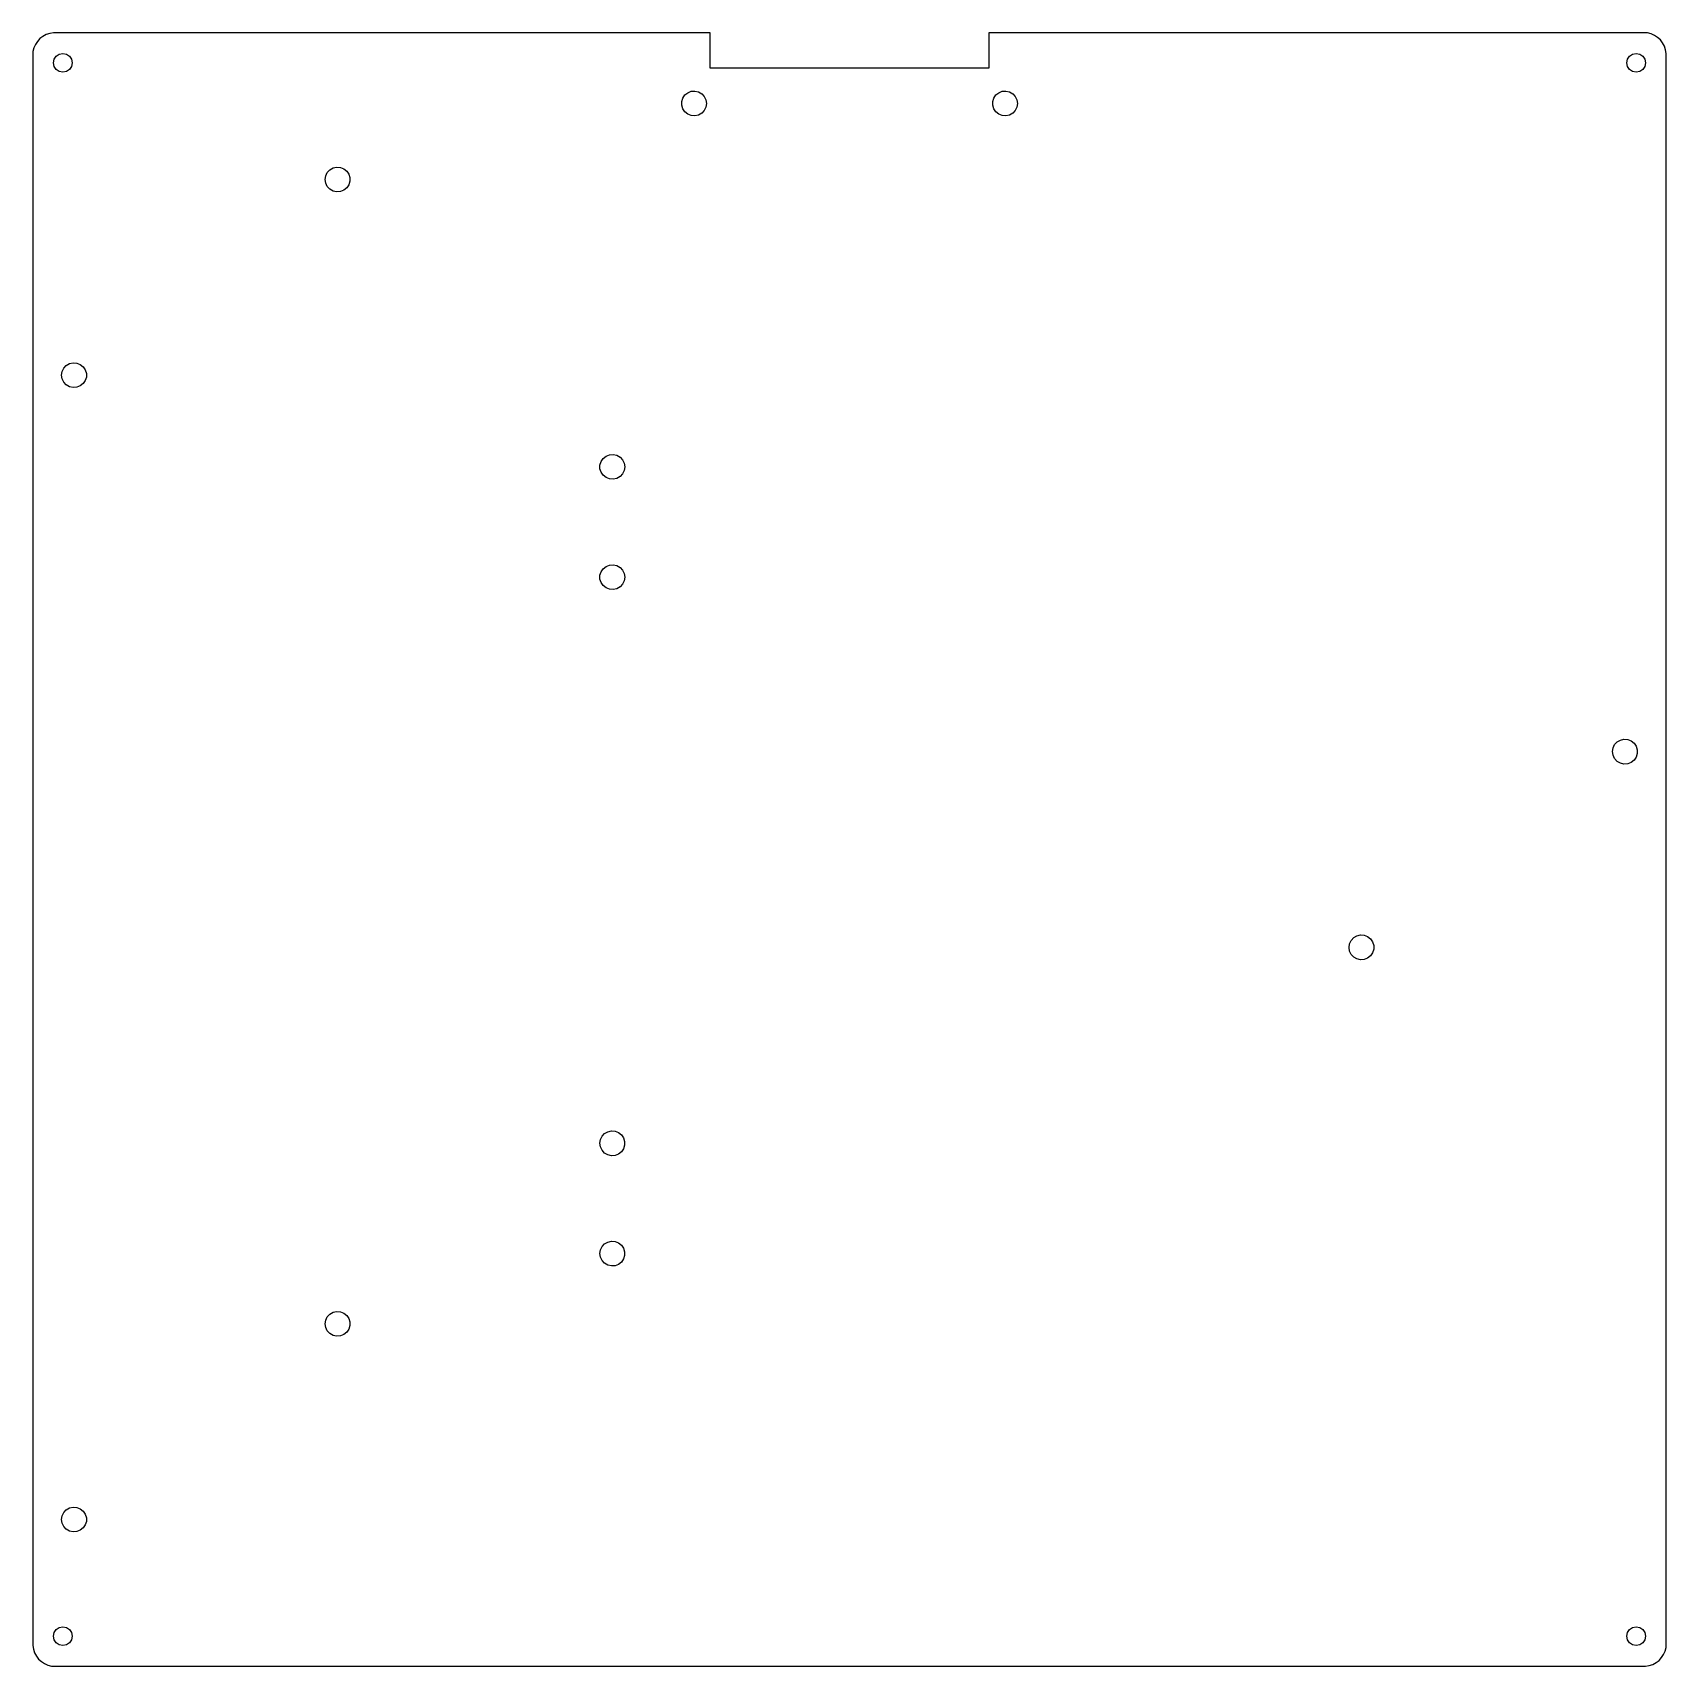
# Model space of a CAD drawing. Header units: metres. Extents: x -108 to 108, y -108 to 108.
import ezdxf

# ---------------------------------------------------------------- set-up
doc = ezdxf.new("R2010")
doc.units = ezdxf.units.M

msp = doc.modelspace()

# ---------------------------------------------------------------- linework, layer by layer
for p, q in [((105.5, 108.5), (18.51, 108.496)), ((105.994, 108.459), (105.5, 108.5)), ((-108.337, 106.474), (-108.459, 105.994)), ((-108.138, 106.928), (-108.337, 106.474)), ((-107.867, 107.343), (-108.138, 106.928)), ((-107.532, 107.707), (-107.867, 107.343)), ((-107.141, 108.011), (-107.532, 107.707)), ((-106.705, 108.247), (-107.141, 108.011)), ((-106.236, 108.408), (-106.705, 108.247)), ((-105.748, 108.49), (-106.236, 108.408)), ((-18.51, 108.494), (-105.748, 108.49)), ((-18.51, 103.8), (-18.51, 108.494)), ((18.51, 108.496), (18.51, 103.8)), ((106.474, 108.337), (105.994, 108.459)), ((106.928, 108.138), (106.474, 108.337)), ((107.343, 107.867), (106.928, 108.138)), ((107.707, 107.532), (107.343, 107.867)), ((108.011, 107.141), (107.707, 107.532)), ((108.247, 106.705), (108.011, 107.141)), ((108.408, 106.236), (108.247, 106.705)), ((-108.459, 105.994), (-108.5, 105.5)), ((-108.5, 105.5), (-108.49, -105.748)), ((-105.75, 104.5), (-105.655, 104.978)), ((-105.655, 104.022), (-105.75, 104.5)), ((-105.655, 104.978), (-105.384, 105.384)), ((-105.384, 105.384), (-104.978, 105.655)), ((-104.978, 105.655), (-104.5, 105.75)), ((-104.5, 105.75), (-104.022, 105.655)), ((-104.022, 105.655), (-103.616, 105.384)), ((-103.616, 105.384), (-103.345, 104.978)), ((-103.345, 104.978), (-103.25, 104.5)), ((-103.25, 104.5), (-103.345, 104.022)), ((103.25, 104.5), (103.345, 104.978)), ((103.345, 104.022), (103.25, 104.5)), ((103.345, 104.978), (103.616, 105.384)), ((103.616, 105.384), (104.022, 105.655)), ((104.022, 105.655), (104.5, 105.75)), ((104.5, 105.75), (104.978, 105.655)), ((104.978, 105.655), (105.384, 105.384)), ((105.384, 105.384), (105.655, 104.978)), ((105.655, 104.978), (105.75, 104.5)), ((105.75, 104.5), (105.655, 104.022)), ((108.49, 105.748), (108.408, 106.236)), ((108.5, -105.5), (108.49, 105.748)), ((-105.384, 103.616), (-105.655, 104.022)), ((-104.978, 103.345), (-105.384, 103.616)), ((-104.5, 103.25), (-104.978, 103.345)), ((-104.022, 103.345), (-104.5, 103.25)), ((-103.616, 103.616), (-104.022, 103.345)), ((-103.345, 104.022), (-103.616, 103.616)), ((18.51, 103.8), (-18.51, 103.8)), ((103.616, 103.616), (103.345, 104.022)), ((104.022, 103.345), (103.616, 103.616)), ((104.5, 103.25), (104.022, 103.345)), ((104.978, 103.345), (104.5, 103.25)), ((105.384, 103.616), (104.978, 103.345)), ((105.655, 104.022), (105.384, 103.616)), ((-22.1466, 99.8159), (-21.8695, 100.222)), ((-21.8695, 100.222), (-21.485, 100.529)), ((-21.485, 100.529), (-21.0272, 100.709)), ((-21.0272, 100.709), (-20.5367, 100.745)), ((-20.5367, 100.745), (-20.0572, 100.636)), ((-20.0572, 100.636), (-19.6312, 100.39)), ((-19.6312, 100.39), (-19.2967, 100.029)), ((-19.2967, 100.029), (-19.0833, 99.5863)), ((19.1734, 99.8159), (19.4505, 100.222)), ((19.4505, 100.222), (19.835, 100.529)), ((19.835, 100.529), (20.2928, 100.709)), ((20.2928, 100.709), (20.7833, 100.745)), ((20.7833, 100.745), (21.2628, 100.636)), ((21.2628, 100.636), (21.6888, 100.39)), ((21.6888, 100.39), (22.0233, 100.029)), ((22.0233, 100.029), (22.2367, 99.5863)), ((-22.2916, 99.3459), (-22.1466, 99.8159)), ((-22.2916, 98.8541), (-22.2916, 99.3459)), ((-22.1466, 98.3841), (-22.2916, 98.8541)), ((-21.8695, 97.9777), (-22.1466, 98.3841)), ((-21.485, 97.6711), (-21.8695, 97.9777)), ((-21.0272, 97.4914), (-21.485, 97.6711)), ((-19.6312, 97.81), (-20.0572, 97.5641)), ((-19.2967, 98.1705), (-19.6312, 97.81)), ((-19.0833, 98.6137), (-19.2967, 98.1705)), ((-19.0833, 99.5863), (-19.01, 99.1)), ((-19.01, 99.1), (-19.0833, 98.6137)), ((19.0284, 99.3459), (19.1734, 99.8159)), ((19.0284, 98.8541), (19.0284, 99.3459)), ((19.1734, 98.3841), (19.0284, 98.8541)), ((19.4505, 97.9777), (19.1734, 98.3841)), ((19.835, 97.6711), (19.4505, 97.9777)), ((20.2928, 97.4914), (19.835, 97.6711)), ((21.6888, 97.81), (21.2628, 97.5641)), ((22.0233, 98.1705), (21.6888, 97.81)), ((22.2367, 98.6137), (22.0233, 98.1705)), ((22.2367, 99.5863), (22.31, 99.1)), ((22.31, 99.1), (22.2367, 98.6137)), ((-20.5367, 97.4546), (-21.0272, 97.4914)), ((-20.0572, 97.5641), (-20.5367, 97.4546)), ((20.7833, 97.4546), (20.2928, 97.4914)), ((21.2628, 97.5641), (20.7833, 97.4546)), ((-69.65, 89), (-69.5767, 89.4863)), ((-69.5767, 88.5137), (-69.65, 89)), ((-69.5767, 89.4863), (-69.3633, 89.9295)), ((-69.3633, 89.9295), (-69.0288, 90.29)), ((-69.0288, 90.29), (-68.6028, 90.5359)), ((-68.6028, 90.5359), (-68.1233, 90.6454)), ((-68.1233, 90.6454), (-67.6328, 90.6086)), ((-67.6328, 90.6086), (-67.175, 90.4289)), ((-67.175, 90.4289), (-66.7905, 90.1223)), ((-66.7905, 90.1223), (-66.5134, 89.7159)), ((-66.5134, 89.7159), (-66.3684, 89.2459)), ((-66.3684, 89.2459), (-66.3684, 88.7541)), ((-69.3633, 88.0705), (-69.5767, 88.5137)), ((-69.0288, 87.71), (-69.3633, 88.0705)), ((-68.6028, 87.4641), (-69.0288, 87.71)), ((-68.1233, 87.3546), (-68.6028, 87.4641)), ((-67.6328, 87.3914), (-68.1233, 87.3546)), ((-67.175, 87.5711), (-67.6328, 87.3914)), ((-66.7905, 87.8777), (-67.175, 87.5711)), ((-66.5134, 88.2841), (-66.7905, 87.8777)), ((-66.3684, 88.7541), (-66.5134, 88.2841)), ((-104.65, 63), (-104.577, 63.4863)), ((-104.577, 62.5137), (-104.65, 63)), ((-104.577, 63.4863), (-104.363, 63.9295)), ((-104.363, 63.9295), (-104.029, 64.29)), ((-104.029, 64.29), (-103.603, 64.5359)), ((-103.603, 64.5359), (-103.123, 64.6454)), ((-103.123, 64.6454), (-102.633, 64.6086)), ((-102.633, 64.6086), (-102.175, 64.4289)), ((-102.175, 64.4289), (-101.79, 64.1223)), ((-101.79, 64.1223), (-101.513, 63.7159)), ((-101.513, 63.7159), (-101.368, 63.2459)), ((-101.368, 63.2459), (-101.368, 62.7541)), ((-104.363, 62.0705), (-104.577, 62.5137)), ((-104.029, 61.71), (-104.363, 62.0705)), ((-103.603, 61.4641), (-104.029, 61.71)), ((-103.123, 61.3546), (-103.603, 61.4641)), ((-102.633, 61.3914), (-103.123, 61.3546)), ((-102.175, 61.5711), (-102.633, 61.3914)), ((-101.79, 61.8777), (-102.175, 61.5711)), ((-101.513, 62.2841), (-101.79, 61.8777)), ((-101.368, 62.7541), (-101.513, 62.2841)), ((-32.7195, 51.9469), (-32.335, 52.2535)), ((-32.335, 52.2535), (-31.8772, 52.4332)), ((-31.8772, 52.4332), (-31.3867, 52.47)), ((-31.3867, 52.47), (-30.9072, 52.3605)), ((-30.9072, 52.3605), (-30.4812, 52.1146)), ((-30.4812, 52.1146), (-30.1467, 51.7541)), ((-33.1416, 51.0705), (-32.9966, 51.5405)), ((-33.1416, 50.5787), (-33.1416, 51.0705)), ((-32.9966, 50.1087), (-33.1416, 50.5787)), ((-32.9966, 51.5405), (-32.7195, 51.9469)), ((-32.7195, 49.7023), (-32.9966, 50.1087)), ((-30.1467, 51.7541), (-29.9333, 51.3109)), ((-29.9333, 50.3382), (-30.1467, 49.8951)), ((-29.9333, 51.3109), (-29.86, 50.8246)), ((-29.86, 50.8246), (-29.9333, 50.3382)), ((-32.335, 49.3956), (-32.7195, 49.7023)), ((-31.8772, 49.216), (-32.335, 49.3956)), ((-31.3867, 49.1792), (-31.8772, 49.216)), ((-30.9072, 49.2886), (-31.3867, 49.1792)), ((-30.4812, 49.5346), (-30.9072, 49.2886)), ((-30.1467, 49.8951), (-30.4812, 49.5346)), ((-33.1416, 36.4213), (-32.9966, 36.8913)), ((-32.9966, 36.8913), (-32.7195, 37.2977)), ((-32.7195, 37.2977), (-32.335, 37.6044)), ((-32.335, 37.6044), (-31.8772, 37.784)), ((-31.8772, 37.784), (-31.3867, 37.8208)), ((-31.3867, 37.8208), (-30.9072, 37.7114)), ((-30.9072, 37.7114), (-30.4812, 37.4654)), ((-30.4812, 37.4654), (-30.1467, 37.1049)), ((-30.1467, 37.1049), (-29.9333, 36.6618)), ((-33.1416, 35.9295), (-33.1416, 36.4213)), ((-32.9966, 35.4595), (-33.1416, 35.9295)), ((-32.7195, 35.0531), (-32.9966, 35.4595)), ((-32.335, 34.7465), (-32.7195, 35.0531)), ((-31.8772, 34.5668), (-32.335, 34.7465)), ((-30.4812, 34.8854), (-30.9072, 34.6395)), ((-30.1467, 35.2459), (-30.4812, 34.8854)), ((-29.9333, 35.6891), (-30.1467, 35.2459)), ((-29.9333, 36.6618), (-29.86, 36.1754)), ((-29.86, 36.1754), (-29.9333, 35.6891)), ((-31.3867, 34.53), (-31.8772, 34.5668)), ((-30.9072, 34.6395), (-31.3867, 34.53)), ((101.35, 13), (101.423, 13.4863)), ((101.423, 13.4863), (101.637, 13.9295)), ((101.637, 13.9295), (101.971, 14.29)), ((101.971, 14.29), (102.397, 14.5359)), ((102.397, 14.5359), (102.877, 14.6454)), ((102.877, 14.6454), (103.367, 14.6086)), ((103.367, 14.6086), (103.825, 14.4289)), ((103.825, 14.4289), (104.21, 14.1223)), ((104.21, 14.1223), (104.487, 13.7159)), ((104.487, 13.7159), (104.632, 13.2459)), ((104.632, 13.2459), (104.632, 12.7541)), ((101.423, 12.5137), (101.35, 13)), ((101.637, 12.0705), (101.423, 12.5137)), ((101.971, 11.71), (101.637, 12.0705)), ((102.397, 11.4641), (101.971, 11.71)), ((102.877, 11.3546), (102.397, 11.4641)), ((103.367, 11.3914), (102.877, 11.3546)), ((103.825, 11.5711), (103.367, 11.3914)), ((104.21, 11.8777), (103.825, 11.5711)), ((104.487, 12.2841), (104.21, 11.8777)), ((104.632, 12.7541), (104.487, 12.2841)), ((66.35, -13), (66.4233, -12.5137)), ((66.4233, -13.4863), (66.35, -13)), ((66.4233, -12.5137), (66.6367, -12.0705)), ((66.6367, -12.0705), (66.9712, -11.71)), ((66.9712, -11.71), (67.3972, -11.4641)), ((67.3972, -11.4641), (67.8767, -11.3546)), ((67.8767, -11.3546), (68.3672, -11.3914)), ((68.3672, -11.3914), (68.825, -11.5711)), ((68.825, -11.5711), (69.2095, -11.8777)), ((69.2095, -11.8777), (69.4866, -12.2841)), ((69.4866, -12.2841), (69.6316, -12.7541)), ((69.6316, -12.7541), (69.6316, -13.2459)), ((66.6367, -13.9295), (66.4233, -13.4863)), ((66.9712, -14.29), (66.6367, -13.9295)), ((67.3972, -14.5359), (66.9712, -14.29)), ((67.8767, -14.6454), (67.3972, -14.5359)), ((68.3672, -14.6086), (67.8767, -14.6454)), ((68.825, -14.4289), (68.3672, -14.6086)), ((69.2095, -14.1223), (68.825, -14.4289)), ((69.4866, -13.7159), (69.2095, -14.1223)), ((69.6316, -13.2459), (69.4866, -13.7159)), ((-33.16, -39.0254), (-33.0867, -38.5391)), ((-33.0867, -39.5118), (-33.16, -39.0254)), ((-33.0867, -38.5391), (-32.8733, -38.0959)), ((-32.8733, -38.0959), (-32.5388, -37.7354)), ((-32.5388, -37.7354), (-32.1128, -37.4895)), ((-32.1128, -37.4895), (-31.6333, -37.38)), ((-31.6333, -37.38), (-31.1428, -37.4168)), ((-31.1428, -37.4168), (-30.685, -37.5965)), ((-30.685, -37.5965), (-30.3005, -37.9031)), ((-30.3005, -37.9031), (-30.0234, -38.3095)), ((-30.0234, -38.3095), (-29.8784, -38.7795)), ((-29.8784, -38.7795), (-29.8784, -39.2713)), ((-32.8733, -39.9549), (-33.0867, -39.5118)), ((-32.5388, -40.3154), (-32.8733, -39.9549)), ((-32.1128, -40.5614), (-32.5388, -40.3154)), ((-31.6333, -40.6708), (-32.1128, -40.5614)), ((-31.1428, -40.634), (-31.6333, -40.6708)), ((-30.685, -40.4544), (-31.1428, -40.634)), ((-30.3005, -40.1477), (-30.685, -40.4544)), ((-30.0234, -39.7413), (-30.3005, -40.1477)), ((-29.8784, -39.2713), (-30.0234, -39.7413)), ((-32.1128, -52.1386), (-31.6333, -52.0292)), ((-31.6333, -52.0292), (-31.1428, -52.066)), ((-31.1428, -52.066), (-30.685, -52.2456)), ((-33.16, -53.6746), (-33.0867, -53.1882)), ((-33.0867, -54.1609), (-33.16, -53.6746)), ((-33.0867, -53.1882), (-32.8733, -52.7451)), ((-32.8733, -54.6041), (-33.0867, -54.1609)), ((-32.8733, -52.7451), (-32.5388, -52.3846)), ((-32.5388, -52.3846), (-32.1128, -52.1386)), ((-30.685, -52.2456), (-30.3005, -52.5523)), ((-30.3005, -52.5523), (-30.0234, -52.9587)), ((-30.0234, -52.9587), (-29.8784, -53.4287)), ((-29.8784, -53.9205), (-30.0234, -54.3905)), ((-29.8784, -53.4287), (-29.8784, -53.9205)), ((-32.5388, -54.9646), (-32.8733, -54.6041)), ((-32.1128, -55.2105), (-32.5388, -54.9646)), ((-31.6333, -55.32), (-32.1128, -55.2105)), ((-31.1428, -55.2832), (-31.6333, -55.32)), ((-30.685, -55.1035), (-31.1428, -55.2832)), ((-30.3005, -54.7969), (-30.685, -55.1035)), ((-30.0234, -54.3905), (-30.3005, -54.7969)), ((-69.65, -63), (-69.5767, -62.5137)), ((-69.5767, -62.5137), (-69.3633, -62.0705)), ((-69.3633, -62.0705), (-69.0288, -61.71)), ((-69.0288, -61.71), (-68.6028, -61.4641)), ((-68.6028, -61.4641), (-68.1233, -61.3546)), ((-68.1233, -61.3546), (-67.6328, -61.3914)), ((-67.6328, -61.3914), (-67.175, -61.5711)), ((-67.175, -61.5711), (-66.7905, -61.8777)), ((-66.7905, -61.8777), (-66.5134, -62.2841)), ((-66.5134, -62.2841), (-66.3684, -62.7541)), ((-66.3684, -62.7541), (-66.3684, -63.2459)), ((-69.5767, -63.4863), (-69.65, -63)), ((-69.3633, -63.9295), (-69.5767, -63.4863)), ((-69.0288, -64.29), (-69.3633, -63.9295)), ((-68.6028, -64.5359), (-69.0288, -64.29)), ((-68.1233, -64.6454), (-68.6028, -64.5359)), ((-67.6328, -64.6086), (-68.1233, -64.6454)), ((-67.175, -64.4289), (-67.6328, -64.6086)), ((-66.7905, -64.1223), (-67.175, -64.4289)), ((-66.5134, -63.7159), (-66.7905, -64.1223)), ((-66.3684, -63.2459), (-66.5134, -63.7159)), ((-104.65, -89), (-104.577, -88.5137)), ((-104.577, -88.5137), (-104.363, -88.0705)), ((-104.363, -88.0705), (-104.029, -87.71)), ((-104.029, -87.71), (-103.603, -87.4641)), ((-103.603, -87.4641), (-103.123, -87.3546)), ((-103.123, -87.3546), (-102.633, -87.3914)), ((-102.633, -87.3914), (-102.175, -87.5711)), ((-102.175, -87.5711), (-101.79, -87.8777)), ((-101.79, -87.8777), (-101.513, -88.2841)), ((-101.513, -88.2841), (-101.368, -88.7541)), ((-101.368, -88.7541), (-101.368, -89.2459)), ((-104.577, -89.4863), (-104.65, -89)), ((-104.363, -89.9295), (-104.577, -89.4863)), ((-104.029, -90.29), (-104.363, -89.9295)), ((-103.603, -90.5359), (-104.029, -90.29)), ((-103.123, -90.6454), (-103.603, -90.5359)), ((-102.633, -90.6086), (-103.123, -90.6454)), ((-102.175, -90.4289), (-102.633, -90.6086)), ((-101.79, -90.1223), (-102.175, -90.4289)), ((-101.513, -89.7159), (-101.79, -90.1223)), ((-101.368, -89.2459), (-101.513, -89.7159)), ((-105.75, -104.5), (-105.655, -104.022)), ((-105.655, -104.022), (-105.384, -103.616)), ((-105.384, -103.616), (-104.978, -103.345)), ((-104.978, -103.345), (-104.5, -103.25)), ((-104.5, -103.25), (-104.022, -103.345)), ((-104.022, -103.345), (-103.616, -103.616)), ((-103.616, -103.616), (-103.345, -104.022)), ((-103.345, -104.022), (-103.25, -104.5)), ((103.25, -104.5), (103.345, -104.022)), ((103.345, -104.022), (103.616, -103.616)), ((103.616, -103.616), (104.022, -103.345)), ((104.022, -103.345), (104.5, -103.25)), ((104.5, -103.25), (104.978, -103.345)), ((104.978, -103.345), (105.384, -103.616)), ((105.384, -103.616), (105.655, -104.022)), ((105.655, -104.022), (105.75, -104.5)), ((-108.49, -105.748), (-108.408, -106.236)), ((-108.408, -106.236), (-108.247, -106.705)), ((-105.655, -104.978), (-105.75, -104.5)), ((-105.384, -105.384), (-105.655, -104.978)), ((-104.978, -105.655), (-105.384, -105.384)), ((-104.5, -105.75), (-104.978, -105.655)), ((-104.022, -105.655), (-104.5, -105.75)), ((-103.616, -105.384), (-104.022, -105.655)), ((-103.345, -104.978), (-103.616, -105.384)), ((-103.25, -104.5), (-103.345, -104.978)), ((103.345, -104.978), (103.25, -104.5)), ((103.616, -105.384), (103.345, -104.978)), ((104.022, -105.655), (103.616, -105.384)), ((104.5, -105.75), (104.022, -105.655)), ((104.978, -105.655), (104.5, -105.75)), ((105.384, -105.384), (104.978, -105.655)), ((105.655, -104.978), (105.384, -105.384)), ((105.75, -104.5), (105.655, -104.978)), ((108.337, -106.474), (108.459, -105.994)), ((108.459, -105.994), (108.5, -105.5)), ((-108.247, -106.705), (-108.011, -107.141)), ((-108.011, -107.141), (-107.707, -107.532)), ((-107.707, -107.532), (-107.343, -107.867)), ((-107.343, -107.867), (-106.928, -108.138)), ((-106.928, -108.138), (-106.474, -108.337)), ((-106.474, -108.337), (-105.994, -108.459)), ((-105.994, -108.459), (-105.5, -108.5)), ((-105.5, -108.5), (105.748, -108.49)), ((105.748, -108.49), (106.236, -108.408)), ((106.236, -108.408), (106.705, -108.247)), ((106.705, -108.247), (107.141, -108.011)), ((107.141, -108.011), (107.532, -107.707)), ((107.532, -107.707), (107.867, -107.343)), ((107.867, -107.343), (108.138, -106.928)), ((108.138, -106.928), (108.337, -106.474))]:
    msp.add_line(p, q)

doc.saveas('drawing.dxf')
